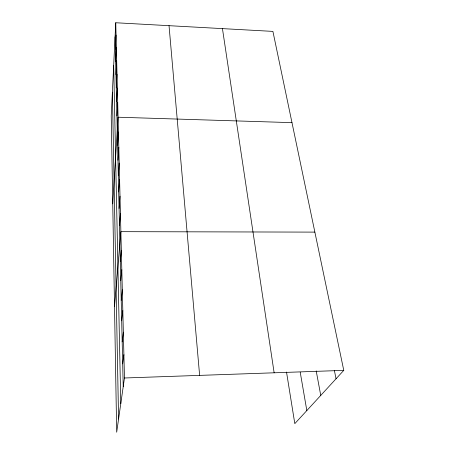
<?xml version="1.0" encoding="UTF-8"?>
<svg xmlns="http://www.w3.org/2000/svg" width="455" height="455" viewBox="0 0 455 455"><rect width="100%" height="100%" fill="white"/><g stroke="black" fill="none" stroke-linecap="round" stroke-linejoin="round"><path stroke-width="0.68" d="M115.752 22.75L111.23 115.928L116.679 432.25L124.465 377.991L115.752 22.75L272.909 31.395L343.77 370.381L294.806 423.639L286.513 372.036M115.354 49.077L116.053 35.063M115.65 61.664L116.366 47.741M115.951 74.626L116.685 60.799M116.264 87.969L117.015 74.256M116.582 101.721L117.356 88.133M116.912 115.894L117.709 102.449M112.743 203.851L118.072 117.219L291.985 122.645M117.595 145.139L118.431 132.018M117.947 160.228L118.806 147.295M118.311 175.795L119.193 163.066M118.681 191.868L119.591 179.361M119.068 208.464L120.006 196.207M119.472 225.617L120.433 213.634M114.512 306.579L120.876 231.669L314.866 232.113M120.313 261.699L121.331 250.341M120.751 280.689L121.809 269.69M121.212 300.363L122.298 289.755M121.69 320.752L122.81 310.572M122.179 341.898L123.339 332.184M122.691 363.841L123.891 354.638M124.465 377.991L343.77 370.381M334.379 370.478L336.046 378.782M316.197 370.888L320.752 395.418M300.22 372.19L306.829 410.564M222.444 28.619L274.137 372.799M169.032 25.679L199.626 375.381M115.069 36.844L123.225 386.631M113.682 65.406L120.785 403.648M112.385 92.183L118.573 419.038"/></g></svg>
